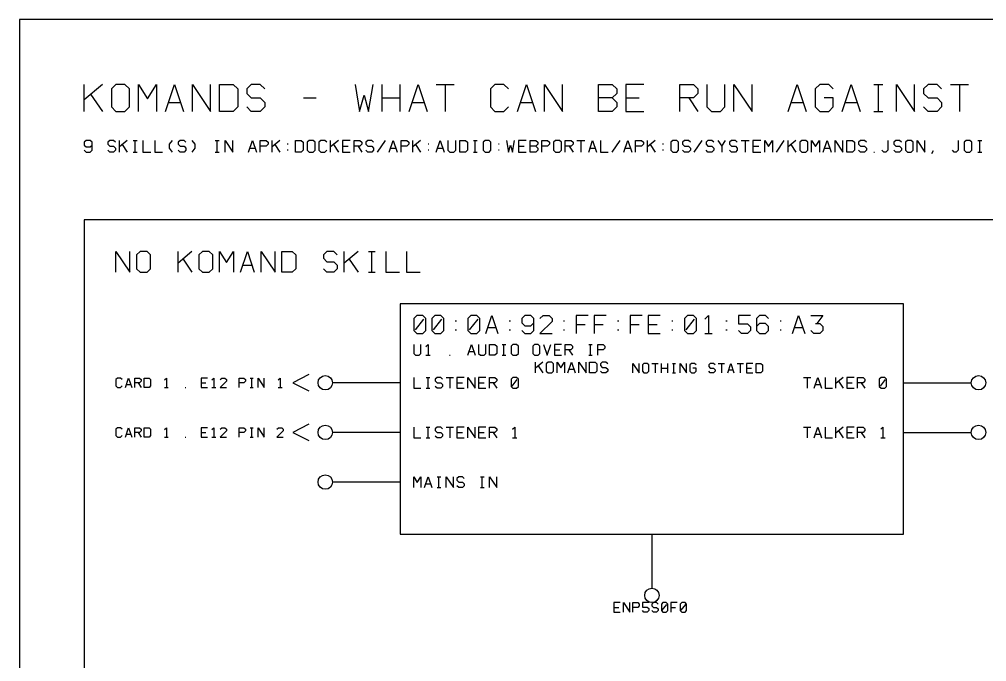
# Model space of a CAD drawing. Header units: millimetres. Extents: x 10 to 2534, y 10 to 1372.
# Drawn here: x 9.6 to 224, y 1229.3 to 1371.6 of the extents above; entities that cross this region are included whole.
import ezdxf

# ---------------------------------------------------------------- set-up
doc = ezdxf.new("R2010")
doc.units = ezdxf.units.MM
for name, color, linetype, lineweight in [('DEVICE', 7, 'CONTINUOUS', 25), ('GROUP', 6, 'CONTINUOUS', 25), ('LABEL', 8, 'CONTINUOUS', 25), ('PANE', 250, 'CONTINUOUS', 25), ('POINT', 4, 'CONTINUOUS', 25), ('PORT_BUS', 5, 'CONTINUOUS', 25), ('PORT_IN', 3, 'CONTINUOUS', 25), ('PORT_OUT', 30, 'CONTINUOUS', 25), ('PORTAL', 2, 'CONTINUOUS', 25), ('SHEET', 7, 'CONTINUOUS', 25)]:
    doc.layers.add(name, color=color, linetype=linetype, lineweight=lineweight)

msp = doc.modelspace()

# ---------------------------------------------------------------- linework, layer by layer
at = {"layer": 'DEVICE'}
msp.add_lwpolyline([(94, 1257.6), (205.6, 1257.6), (205.6, 1308.6), (94, 1308.6)], close=True, dxfattribs=at)
at = {"layer": 'GROUP'}
msp.add_lwpolyline([(24, 223.4), (1535.9, 223.4), (1535.9, 1327.2), (24, 1327.2)], close=True, dxfattribs=at)
for points in [[(31, 1315.6), (31, 1320.2), (34.066667, 1315.6), (34.066667, 1320.2)], [(36.366667, 1315.6), (37.9, 1315.6), (38.666667, 1316.366667), (38.666667, 1319.433333), (37.9, 1320.2), (36.366667, 1320.2), (35.6, 1319.433333), (35.6, 1316.366667), (36.366667, 1315.6)], [(44.8, 1315.6), (44.8, 1320.2)], [(47.866667, 1320.2), (44.8, 1317.593333)], [(50.166667, 1315.6), (51.7, 1315.6), (52.466667, 1316.366667), (52.466667, 1319.433333), (51.7, 1320.2), (50.166667, 1320.2), (49.4, 1319.433333), (49.4, 1316.366667), (50.166667, 1315.6)], [(54, 1315.6), (54, 1320.2), (55.533333, 1317.746667), (57.066667, 1320.2), (57.066667, 1315.6)], [(58.6, 1315.6), (60.133333, 1320.2), (61.666667, 1315.6)], [(63.2, 1315.6), (63.2, 1320.2), (66.266667, 1315.6), (66.266667, 1320.2)], [(67.8, 1315.6), (67.8, 1320.2), (70.1, 1320.2), (70.866667, 1319.433333), (70.866667, 1316.366667), (70.1, 1315.6), (67.8, 1315.6)], [(80.066667, 1319.433333), (79.3, 1320.2), (77.766667, 1320.2), (77, 1319.433333), (77, 1318.666667), (77.766667, 1317.9), (79.3, 1317.9), (80.066667, 1317.133333), (80.066667, 1316.366667), (79.3, 1315.6), (77.766667, 1315.6), (77, 1316.366667)], [(81.6, 1315.6), (81.6, 1320.2)], [(84.666667, 1320.2), (81.6, 1317.593333)], [(86.966667, 1320.2), (88.5, 1320.2)], [(87.733333, 1315.6), (87.733333, 1320.2)], [(90.8, 1320.2), (90.8, 1315.6), (93.866667, 1315.6)], [(95.4, 1320.2), (95.4, 1315.6), (98.466667, 1315.6)], [(45.873333, 1318.513333), (47.866667, 1315.6)], [(59.136667, 1317.133333), (61.13, 1317.133333)], [(82.673333, 1318.513333), (84.666667, 1315.6)], [(86.966667, 1315.6), (88.5, 1315.6)]]:
    msp.add_lwpolyline(points, dxfattribs=at)
at = {"layer": 'LABEL'}
for points in [[(97.666667, 1302), (99, 1302), (99.666667, 1302.666667), (99.666667, 1305.333333), (99, 1306), (97.666667, 1306), (97, 1305.333333), (97, 1302.666667), (97.666667, 1302)], [(101.666667, 1302), (103, 1302), (103.666667, 1302.666667), (103.666667, 1305.333333), (103, 1306), (101.666667, 1306), (101, 1305.333333), (101, 1302.666667), (101.666667, 1302)], [(109.666667, 1302), (111, 1302), (111.666667, 1302.666667), (111.666667, 1305.333333), (111, 1306), (109.666667, 1306), (109, 1305.333333), (109, 1302.666667), (109.666667, 1302)], [(113, 1302), (114.333333, 1306), (115.666667, 1302)], [(121, 1302.666667), (121.666667, 1302), (123, 1302), (123.666667, 1302.666667), (123.666667, 1305.333333), (123, 1306), (121.666667, 1306), (121, 1305.333333), (121, 1304.4), (121.666667, 1303.733333), (123, 1303.733333), (123.666667, 1304.4)], [(125, 1305.333333), (125.666667, 1306), (127, 1306), (127.666667, 1305.333333), (127.666667, 1304.666667), (125, 1302), (127.666667, 1302)], [(135.666667, 1306), (133, 1306), (133, 1302)], [(139.666667, 1306), (137, 1306), (137, 1302)], [(147.666667, 1306), (145, 1306), (145, 1302)], [(151.666667, 1306), (149, 1306), (149, 1302), (151.666667, 1302)], [(157.666667, 1302), (159, 1302), (159.666667, 1302.666667), (159.666667, 1305.333333), (159, 1306), (157.666667, 1306), (157, 1305.333333), (157, 1302.666667), (157.666667, 1302)], [(161.533333, 1305.2), (162.333333, 1306), (162.333333, 1302)], [(171.666667, 1306), (169, 1306), (169, 1304.133333), (171, 1304.133333), (171.666667, 1303.466667), (171.666667, 1302.666667), (171, 1302), (169.666667, 1302), (169, 1302.666667)], [(175.666667, 1305.333333), (175, 1306), (173.666667, 1306), (173, 1305.333333), (173, 1302.666667), (173.666667, 1302), (175, 1302), (175.666667, 1302.666667), (175.666667, 1303.6), (175, 1304.266667), (173.666667, 1304.266667), (173, 1303.6)], [(181, 1302), (182.333333, 1306), (183.666667, 1302)], [(185, 1306), (187.666667, 1306), (186.333333, 1304.266667)], [(97.4, 1302.8), (99.266667, 1305.2)], [(101.4, 1302.8), (103.266667, 1305.2)], [(106.2, 1304.8), (106.466667, 1304.8)], [(109.4, 1302.8), (111.266667, 1305.2)], [(118.2, 1304.8), (118.466667, 1304.8)], [(130.2, 1304.8), (130.466667, 1304.8)], [(133, 1304), (135, 1304)], [(137, 1304), (139, 1304)], [(142.2, 1304.8), (142.466667, 1304.8)], [(145, 1304), (147, 1304)], [(149, 1304), (151, 1304)], [(154.2, 1304.8), (154.466667, 1304.8)], [(157.4, 1302.8), (159.266667, 1305.2)], [(166.2, 1304.8), (166.466667, 1304.8)], [(178.2, 1304.8), (178.466667, 1304.8)], [(186.066667, 1304.266667), (187, 1304.266667), (187.666667, 1303.6), (187.666667, 1302.666667), (187, 1302), (185.666667, 1302), (185, 1302.666667)], [(106.2, 1302.8), (106.466667, 1302.8)], [(113.466667, 1303.333333), (115.2, 1303.333333)], [(118.2, 1302.8), (118.466667, 1302.8)], [(130.2, 1302.8), (130.466667, 1302.8)], [(142.2, 1302.8), (142.466667, 1302.8)], [(154.2, 1302.8), (154.466667, 1302.8)], [(161.533333, 1302), (163.133333, 1302)], [(166.2, 1302.8), (166.466667, 1302.8)], [(178.2, 1302.8), (178.466667, 1302.8)], [(181.466667, 1303.333333), (183.2, 1303.333333)], [(97, 1299.6), (97, 1297.6), (97.4, 1297.2), (98.2, 1297.2), (98.6, 1297.6), (98.6, 1299.6)], [(99.72, 1299.12), (100.2, 1299.6), (100.2, 1297.2)], [(109, 1297.2), (109.8, 1299.6), (110.6, 1297.2)], [(111.4, 1299.6), (111.4, 1297.6), (111.8, 1297.2), (112.6, 1297.2), (113, 1297.6), (113, 1299.6)], [(113.8, 1297.2), (113.8, 1299.6), (115, 1299.6), (115.4, 1299.2), (115.4, 1297.6), (115, 1297.2), (113.8, 1297.2)], [(116.6, 1299.6), (117.4, 1299.6)], [(117, 1297.2), (117, 1299.6)], [(119, 1297.2), (119.8, 1297.2), (120.2, 1297.6), (120.2, 1299.2), (119.8, 1299.6), (119, 1299.6), (118.6, 1299.2), (118.6, 1297.6), (119, 1297.2)], [(123.8, 1297.2), (124.6, 1297.2), (125, 1297.6), (125, 1299.2), (124.6, 1299.6), (123.8, 1299.6), (123.4, 1299.2), (123.4, 1297.6), (123.8, 1297.2)], [(125.8, 1299.6), (126.6, 1297.2), (127.4, 1299.6)], [(129.8, 1299.6), (128.2, 1299.6), (128.2, 1297.2), (129.8, 1297.2)], [(130.6, 1297.2), (130.6, 1299.6), (131.8, 1299.6), (132.2, 1299.2), (132.2, 1298.8), (131.8, 1298.4), (130.6, 1298.4)], [(135.8, 1299.6), (136.6, 1299.6)], [(136.2, 1297.2), (136.2, 1299.6)], [(137.8, 1297.2), (137.8, 1299.6), (139, 1299.6), (139.4, 1299.2), (139.4, 1298.8), (139, 1298.4), (137.8, 1298.4)], [(99.72, 1297.2), (100.68, 1297.2)], [(104.92, 1297.2), (105.08, 1297.2)], [(109.28, 1298), (110.32, 1298)], [(116.6, 1297.2), (117.4, 1297.2)], [(128.2, 1298.4), (129.4, 1298.4)], [(131.4, 1298.4), (132.2, 1297.2)], [(135.8, 1297.2), (136.6, 1297.2)], [(97, 1292.3), (97, 1289.9), (98.6, 1289.9)], [(99.8, 1292.3), (100.6, 1292.3)], [(100.2, 1289.9), (100.2, 1292.3)], [(103.4, 1291.9), (103, 1292.3), (102.2, 1292.3), (101.8, 1291.9), (101.8, 1291.5), (102.2, 1291.1), (103, 1291.1), (103.4, 1290.7), (103.4, 1290.3), (103, 1289.9), (102.2, 1289.9), (101.8, 1290.3)], [(104.2, 1292.3), (105.8, 1292.3)], [(105, 1292.3), (105, 1289.9)], [(108.2, 1292.3), (106.6, 1292.3), (106.6, 1289.9), (108.2, 1289.9)], [(106.6, 1291.1), (107.8, 1291.1)], [(109, 1289.9), (109, 1292.3), (110.6, 1289.9), (110.6, 1292.3)], [(113, 1292.3), (111.4, 1292.3), (111.4, 1289.9), (113, 1289.9)], [(111.4, 1291.1), (112.6, 1291.1)], [(113.8, 1289.9), (113.8, 1292.3), (115, 1292.3), (115.4, 1291.9), (115.4, 1291.5), (115, 1291.1), (113.8, 1291.1)], [(114.6, 1291.1), (115.4, 1289.9)], [(119, 1289.9), (119.8, 1289.9), (120.2, 1290.3), (120.2, 1291.9), (119.8, 1292.3), (119, 1292.3), (118.6, 1291.9), (118.6, 1290.3), (119, 1289.9)], [(118.84, 1290.38), (119.96, 1291.82)], [(183.4, 1292.3), (185, 1292.3)], [(184.2, 1292.3), (184.2, 1289.9)], [(185.8, 1289.9), (186.6, 1292.3), (187.4, 1289.9)], [(186.08, 1290.7), (187.12, 1290.7)], [(188.2, 1292.3), (188.2, 1289.9), (189.8, 1289.9)], [(190.6, 1289.9), (190.6, 1292.3)], [(192.2, 1292.3), (190.6, 1290.94)], [(191.16, 1291.42), (192.2, 1289.9)], [(194.6, 1292.3), (193, 1292.3), (193, 1289.9), (194.6, 1289.9)], [(193, 1291.1), (194.2, 1291.1)], [(195.4, 1289.9), (195.4, 1292.3), (196.6, 1292.3), (197, 1291.9), (197, 1291.5), (196.6, 1291.1), (195.4, 1291.1)], [(196.2, 1291.1), (197, 1289.9)], [(200.6, 1289.9), (201.4, 1289.9), (201.8, 1290.3), (201.8, 1291.9), (201.4, 1292.3), (200.6, 1292.3), (200.2, 1291.9), (200.2, 1290.3), (200.6, 1289.9)], [(200.44, 1290.38), (201.56, 1291.82)], [(99.8, 1289.9), (100.6, 1289.9)], [(97, 1281.3), (97, 1278.9), (98.6, 1278.9)], [(99.8, 1281.3), (100.6, 1281.3)], [(100.2, 1278.9), (100.2, 1281.3)], [(103.4, 1280.9), (103, 1281.3), (102.2, 1281.3), (101.8, 1280.9), (101.8, 1280.5), (102.2, 1280.1), (103, 1280.1), (103.4, 1279.7), (103.4, 1279.3), (103, 1278.9), (102.2, 1278.9), (101.8, 1279.3)], [(104.2, 1281.3), (105.8, 1281.3)], [(105, 1281.3), (105, 1278.9)], [(108.2, 1281.3), (106.6, 1281.3), (106.6, 1278.9), (108.2, 1278.9)], [(106.6, 1280.1), (107.8, 1280.1)], [(109, 1278.9), (109, 1281.3), (110.6, 1278.9), (110.6, 1281.3)], [(113, 1281.3), (111.4, 1281.3), (111.4, 1278.9), (113, 1278.9)], [(111.4, 1280.1), (112.6, 1280.1)], [(113.8, 1278.9), (113.8, 1281.3), (115, 1281.3), (115.4, 1280.9), (115.4, 1280.5), (115, 1280.1), (113.8, 1280.1)], [(114.6, 1280.1), (115.4, 1278.9)], [(118.92, 1280.82), (119.4, 1281.3), (119.4, 1278.9)], [(183.4, 1281.3), (185, 1281.3)], [(184.2, 1281.3), (184.2, 1278.9)], [(185.8, 1278.9), (186.6, 1281.3), (187.4, 1278.9)], [(188.2, 1281.3), (188.2, 1278.9), (189.8, 1278.9)], [(190.6, 1278.9), (190.6, 1281.3)], [(192.2, 1281.3), (190.6, 1279.94)], [(191.16, 1280.42), (192.2, 1278.9)], [(194.6, 1281.3), (193, 1281.3), (193, 1278.9), (194.6, 1278.9)], [(193, 1280.1), (194.2, 1280.1)], [(195.4, 1278.9), (195.4, 1281.3), (196.6, 1281.3), (197, 1280.9), (197, 1280.5), (196.6, 1280.1), (195.4, 1280.1)], [(196.2, 1280.1), (197, 1278.9)], [(200.52, 1280.82), (201, 1281.3), (201, 1278.9)], [(99.8, 1278.9), (100.6, 1278.9)], [(118.92, 1278.9), (119.88, 1278.9)], [(186.08, 1279.7), (187.12, 1279.7)], [(200.52, 1278.9), (201.48, 1278.9)], [(97, 1267.9), (97, 1270.3), (97.8, 1269.02), (98.6, 1270.3), (98.6, 1267.9)], [(99.4, 1267.9), (100.2, 1270.3), (101, 1267.9)], [(102.2, 1270.3), (103, 1270.3)], [(102.6, 1267.9), (102.6, 1270.3)], [(104.2, 1267.9), (104.2, 1270.3), (105.8, 1267.9), (105.8, 1270.3)], [(108.2, 1269.9), (107.8, 1270.3), (107, 1270.3), (106.6, 1269.9), (106.6, 1269.5), (107, 1269.1), (107.8, 1269.1), (108.2, 1268.7), (108.2, 1268.3), (107.8, 1267.9), (107, 1267.9), (106.6, 1268.3)], [(111.8, 1270.3), (112.6, 1270.3)], [(112.2, 1267.9), (112.2, 1270.3)], [(113.8, 1267.9), (113.8, 1270.3), (115.4, 1267.9), (115.4, 1270.3)], [(99.68, 1268.7), (100.72, 1268.7)], [(102.2, 1267.9), (103, 1267.9)], [(111.8, 1267.9), (112.6, 1267.9)], [(142.8, 1242.4), (141.4, 1242.4), (141.4, 1240.3), (142.8, 1240.3)], [(143.5, 1240.3), (143.5, 1242.4), (144.9, 1240.3), (144.9, 1242.4)], [(145.6, 1240.3), (145.6, 1242.4), (146.65, 1242.4), (147, 1242.05), (147, 1241.7), (146.65, 1241.35), (145.6, 1241.35)], [(149.1, 1242.4), (147.7, 1242.4), (147.7, 1241.42), (148.75, 1241.42), (149.1, 1241.07), (149.1, 1240.65), (148.75, 1240.3), (148.05, 1240.3), (147.7, 1240.65)], [(151.2, 1242.05), (150.85, 1242.4), (150.15, 1242.4), (149.8, 1242.05), (149.8, 1241.7), (150.15, 1241.35), (150.85, 1241.35), (151.2, 1241), (151.2, 1240.65), (150.85, 1240.3), (150.15, 1240.3), (149.8, 1240.65)], [(152.25, 1240.3), (152.95, 1240.3), (153.3, 1240.65), (153.3, 1242.05), (152.95, 1242.4), (152.25, 1242.4), (151.9, 1242.05), (151.9, 1240.65), (152.25, 1240.3)], [(152.11, 1240.72), (153.09, 1241.98)], [(155.4, 1242.4), (154, 1242.4), (154, 1240.3)], [(156.45, 1240.3), (157.15, 1240.3), (157.5, 1240.65), (157.5, 1242.05), (157.15, 1242.4), (156.45, 1242.4), (156.1, 1242.05), (156.1, 1240.65), (156.45, 1240.3)], [(156.31, 1240.72), (157.29, 1241.98)], [(141.4, 1241.35), (142.45, 1241.35)], [(154, 1241.35), (155.05, 1241.35)]]:
    msp.add_lwpolyline(points, dxfattribs=at)
at = {"layer": 'PANE'}
for points in [[(124, 1293.3), (124, 1295.7)], [(125.6, 1295.7), (124, 1294.34)], [(126.8, 1293.3), (127.6, 1293.3), (128, 1293.7), (128, 1295.3), (127.6, 1295.7), (126.8, 1295.7), (126.4, 1295.3), (126.4, 1293.7), (126.8, 1293.3)], [(128.8, 1293.3), (128.8, 1295.7), (129.6, 1294.42), (130.4, 1295.7), (130.4, 1293.3)], [(131.2, 1293.3), (132, 1295.7), (132.8, 1293.3)], [(133.6, 1293.3), (133.6, 1295.7), (135.2, 1293.3), (135.2, 1295.7)], [(136, 1293.3), (136, 1295.7), (137.2, 1295.7), (137.6, 1295.3), (137.6, 1293.7), (137.2, 1293.3), (136, 1293.3)], [(140, 1295.3), (139.6, 1295.7), (138.8, 1295.7), (138.4, 1295.3), (138.4, 1294.9), (138.8, 1294.5), (139.6, 1294.5), (140, 1294.1), (140, 1293.7), (139.6, 1293.3), (138.8, 1293.3), (138.4, 1293.7)], [(145.6, 1293.3), (145.6, 1295.4), (147, 1293.3), (147, 1295.4)], [(148.05, 1293.3), (148.75, 1293.3), (149.1, 1293.65), (149.1, 1295.05), (148.75, 1295.4), (148.05, 1295.4), (147.7, 1295.05), (147.7, 1293.65), (148.05, 1293.3)], [(149.8, 1295.4), (151.2, 1295.4)], [(150.5, 1295.4), (150.5, 1293.3)], [(151.9, 1293.3), (151.9, 1295.4)], [(153.3, 1293.3), (153.3, 1295.4)], [(154.35, 1295.4), (155.05, 1295.4)], [(154.7, 1293.3), (154.7, 1295.4)], [(156.1, 1293.3), (156.1, 1295.4), (157.5, 1293.3), (157.5, 1295.4)], [(159.6, 1295.05), (159.25, 1295.4), (158.55, 1295.4), (158.2, 1295.05), (158.2, 1293.65), (158.55, 1293.3), (159.25, 1293.3), (159.6, 1293.65), (159.6, 1294.35), (158.9, 1294.35)], [(163.8, 1295.05), (163.45, 1295.4), (162.75, 1295.4), (162.4, 1295.05), (162.4, 1294.7), (162.75, 1294.35), (163.45, 1294.35), (163.8, 1294), (163.8, 1293.65), (163.45, 1293.3), (162.75, 1293.3), (162.4, 1293.65)], [(164.5, 1295.4), (165.9, 1295.4)], [(165.2, 1295.4), (165.2, 1293.3)], [(166.6, 1293.3), (167.3, 1295.4), (168, 1293.3)], [(168.7, 1295.4), (170.1, 1295.4)], [(169.4, 1295.4), (169.4, 1293.3)], [(172.2, 1295.4), (170.8, 1295.4), (170.8, 1293.3), (172.2, 1293.3)], [(172.9, 1293.3), (172.9, 1295.4), (173.95, 1295.4), (174.3, 1295.05), (174.3, 1293.65), (173.95, 1293.3), (172.9, 1293.3)], [(124.56, 1294.82), (125.6, 1293.3)], [(131.48, 1294.1), (132.52, 1294.1)], [(151.9, 1294.35), (153.3, 1294.35)], [(154.35, 1293.3), (155.05, 1293.3)], [(166.845, 1294), (167.755, 1294)], [(170.8, 1294.35), (171.85, 1294.35)]]:
    msp.add_lwpolyline(points, dxfattribs=at)
at = {"layer": 'POINT'}
for centre in [(77.4, 1291.1), (222.2, 1291.1), (77.4, 1280.1), (222.2, 1280.1), (77.4, 1269.1), (149.8, 1244)]:
    msp.add_circle(centre, 1.6, dxfattribs=at)
at = {"layer": 'PORT_BUS'}
msp.add_line((149.8, 1257.6), (149.8, 1245.6), dxfattribs=at)
at = {"layer": 'PORT_IN'}
for p, q in [((94, 1291.1), (79, 1291.1)), ((94, 1280.1), (79, 1280.1)), ((94, 1269.1), (79, 1269.1))]:
    msp.add_line(p, q, dxfattribs=at)
at = {"layer": 'PORT_OUT'}
for p, q in [((205.6, 1291.1), (220.6, 1291.1)), ((205.6, 1280.1), (220.6, 1280.1))]:
    msp.add_line(p, q, dxfattribs=at)
at = {"layer": 'PORTAL'}
for points in [[(73.8, 1292.9), (70.2, 1291.1), (73.8, 1289.3)], [(32.4, 1291.8), (32.05, 1292.15), (31.35, 1292.15), (31, 1291.8), (31, 1290.4), (31.35, 1290.05), (32.05, 1290.05), (32.4, 1290.4)], [(33.1, 1290.05), (33.8, 1292.15), (34.5, 1290.05)], [(33.345, 1290.75), (34.255, 1290.75)], [(35.2, 1290.05), (35.2, 1292.15), (36.25, 1292.15), (36.6, 1291.8), (36.6, 1291.45), (36.25, 1291.1), (35.2, 1291.1)], [(35.9, 1291.1), (36.6, 1290.05)], [(37.3, 1290.05), (37.3, 1292.15), (38.35, 1292.15), (38.7, 1291.8), (38.7, 1290.4), (38.35, 1290.05), (37.3, 1290.05)], [(41.78, 1291.73), (42.2, 1292.15), (42.2, 1290.05)], [(51.3, 1292.15), (49.9, 1292.15), (49.9, 1290.05), (51.3, 1290.05)], [(49.9, 1291.1), (50.95, 1291.1)], [(52.28, 1291.73), (52.7, 1292.15), (52.7, 1290.05)], [(54.1, 1291.8), (54.45, 1292.15), (55.15, 1292.15), (55.5, 1291.8), (55.5, 1291.45), (54.1, 1290.05), (55.5, 1290.05)], [(58.3, 1290.05), (58.3, 1292.15), (59.35, 1292.15), (59.7, 1291.8), (59.7, 1291.45), (59.35, 1291.1), (58.3, 1291.1)], [(60.75, 1292.15), (61.45, 1292.15)], [(61.1, 1290.05), (61.1, 1292.15)], [(62.5, 1290.05), (62.5, 1292.15), (63.9, 1290.05), (63.9, 1292.15)], [(66.98, 1291.73), (67.4, 1292.15), (67.4, 1290.05)], [(41.78, 1290.05), (42.62, 1290.05)], [(46.33, 1290.05), (46.47, 1290.05)], [(52.28, 1290.05), (53.12, 1290.05)], [(60.75, 1290.05), (61.45, 1290.05)], [(66.98, 1290.05), (67.82, 1290.05)], [(32.4, 1280.8), (32.05, 1281.15), (31.35, 1281.15), (31, 1280.8), (31, 1279.4), (31.35, 1279.05), (32.05, 1279.05), (32.4, 1279.4)], [(33.1, 1279.05), (33.8, 1281.15), (34.5, 1279.05)], [(35.2, 1279.05), (35.2, 1281.15), (36.25, 1281.15), (36.6, 1280.8), (36.6, 1280.45), (36.25, 1280.1), (35.2, 1280.1)], [(35.9, 1280.1), (36.6, 1279.05)], [(37.3, 1279.05), (37.3, 1281.15), (38.35, 1281.15), (38.7, 1280.8), (38.7, 1279.4), (38.35, 1279.05), (37.3, 1279.05)], [(41.78, 1280.73), (42.2, 1281.15), (42.2, 1279.05)], [(51.3, 1281.15), (49.9, 1281.15), (49.9, 1279.05), (51.3, 1279.05)], [(49.9, 1280.1), (50.95, 1280.1)], [(52.28, 1280.73), (52.7, 1281.15), (52.7, 1279.05)], [(54.1, 1280.8), (54.45, 1281.15), (55.15, 1281.15), (55.5, 1280.8), (55.5, 1280.45), (54.1, 1279.05), (55.5, 1279.05)], [(58.3, 1279.05), (58.3, 1281.15), (59.35, 1281.15), (59.7, 1280.8), (59.7, 1280.45), (59.35, 1280.1), (58.3, 1280.1)], [(60.75, 1281.15), (61.45, 1281.15)], [(61.1, 1279.05), (61.1, 1281.15)], [(62.5, 1279.05), (62.5, 1281.15), (63.9, 1279.05), (63.9, 1281.15)], [(66.7, 1280.8), (67.05, 1281.15), (67.75, 1281.15), (68.1, 1280.8), (68.1, 1280.45), (66.7, 1279.05), (68.1, 1279.05)], [(73.8, 1281.9), (70.2, 1280.1), (73.8, 1278.3)], [(33.345, 1279.75), (34.255, 1279.75)], [(41.78, 1279.05), (42.62, 1279.05)], [(46.33, 1279.05), (46.47, 1279.05)], [(52.28, 1279.05), (53.12, 1279.05)], [(60.75, 1279.05), (61.45, 1279.05)]]:
    msp.add_lwpolyline(points, dxfattribs=at)
at = {"layer": 'SHEET'}
msp.add_lwpolyline([(9.6, 9.6), (2534.5, 9.6), (2534.5, 1371.6), (9.6, 1371.6)], close=True, dxfattribs=at)
for points in [[(24, 1351.2), (24, 1357.2)], [(28, 1357.2), (24, 1353.8)], [(31, 1351.2), (33, 1351.2), (34, 1352.2), (34, 1356.2), (33, 1357.2), (31, 1357.2), (30, 1356.2), (30, 1352.2), (31, 1351.2)], [(36, 1351.2), (36, 1357.2), (38, 1354), (40, 1357.2), (40, 1351.2)], [(42, 1351.2), (44, 1357.2), (46, 1351.2)], [(48, 1351.2), (48, 1357.2), (52, 1351.2), (52, 1357.2)], [(54, 1351.2), (54, 1357.2), (57, 1357.2), (58, 1356.2), (58, 1352.2), (57, 1351.2), (54, 1351.2)], [(64, 1356.2), (63, 1357.2), (61, 1357.2), (60, 1356.2), (60, 1355.2), (61, 1354.2), (63, 1354.2), (64, 1353.2), (64, 1352.2), (63, 1351.2), (61, 1351.2), (60, 1352.2)], [(84, 1357.2), (85, 1351.2), (86, 1354.8), (87, 1351.2), (88, 1357.2)], [(90, 1351.2), (90, 1357.2)], [(94, 1351.2), (94, 1357.2)], [(96, 1351.2), (98, 1357.2), (100, 1351.2)], [(102, 1357.2), (106, 1357.2)], [(104, 1357.2), (104, 1351.2)], [(118, 1356.2), (117, 1357.2), (115, 1357.2), (114, 1356.2), (114, 1352.2), (115, 1351.2), (117, 1351.2), (118, 1352.2)], [(120, 1351.2), (122, 1357.2), (124, 1351.2)], [(126, 1351.2), (126, 1357.2), (130, 1351.2), (130, 1357.2)], [(138, 1351.2), (138, 1357.2), (141, 1357.2), (142, 1356.2), (142, 1355.2), (141, 1354.2), (138, 1354.2)], [(148, 1357.2), (144, 1357.2), (144, 1351.2), (148, 1351.2)], [(156, 1351.2), (156, 1357.2), (159, 1357.2), (160, 1356.2), (160, 1355.2), (159, 1354.2), (156, 1354.2)], [(162, 1357.2), (162, 1352.2), (163, 1351.2), (165, 1351.2), (166, 1352.2), (166, 1357.2)], [(168, 1351.2), (168, 1357.2), (172, 1351.2), (172, 1357.2)], [(180, 1351.2), (182, 1357.2), (184, 1351.2)], [(190, 1356.2), (189, 1357.2), (187, 1357.2), (186, 1356.2), (186, 1352.2), (187, 1351.2), (189, 1351.2), (190, 1352.2), (190, 1354.2), (188, 1354.2)], [(192, 1351.2), (194, 1357.2), (196, 1351.2)], [(199, 1357.2), (201, 1357.2)], [(200, 1351.2), (200, 1357.2)], [(204, 1351.2), (204, 1357.2), (208, 1351.2), (208, 1357.2)], [(214, 1356.2), (213, 1357.2), (211, 1357.2), (210, 1356.2), (210, 1355.2), (211, 1354.2), (213, 1354.2), (214, 1353.2), (214, 1352.2), (213, 1351.2), (211, 1351.2), (210, 1352.2)], [(216, 1357.2), (220, 1357.2)], [(218, 1357.2), (218, 1351.2)], [(25.4, 1355), (28, 1351.2)], [(42.7, 1353.2), (45.3, 1353.2)], [(72.6, 1354.2), (75.4, 1354.2)], [(90, 1354.2), (94, 1354.2)], [(96.7, 1353.2), (99.3, 1353.2)], [(120.7, 1353.2), (123.3, 1353.2)], [(141, 1354.2), (142, 1353.2), (142, 1352.2), (141, 1351.2), (138, 1351.2)], [(144, 1354.2), (147, 1354.2)], [(158, 1354.2), (160, 1351.2)], [(180.7, 1353.2), (183.3, 1353.2)], [(192.7, 1353.2), (195.3, 1353.2)], [(199, 1351.2), (201, 1351.2)], [(24, 1342.633333), (24.433333, 1342.2), (25.3, 1342.2), (25.733333, 1342.633333), (25.733333, 1344.366667), (25.3, 1344.8), (24.433333, 1344.8), (24, 1344.366667), (24, 1343.76), (24.433333, 1343.326667), (25.3, 1343.326667), (25.733333, 1343.76)], [(30.933333, 1344.366667), (30.5, 1344.8), (29.633333, 1344.8), (29.2, 1344.366667), (29.2, 1343.933333), (29.633333, 1343.5), (30.5, 1343.5), (30.933333, 1343.066667), (30.933333, 1342.633333), (30.5, 1342.2), (29.633333, 1342.2), (29.2, 1342.633333)], [(31.8, 1342.2), (31.8, 1344.8)], [(33.533333, 1344.8), (31.8, 1343.326667)], [(34.833333, 1344.8), (35.7, 1344.8)], [(35.266667, 1342.2), (35.266667, 1344.8)], [(37, 1344.8), (37, 1342.2), (38.733333, 1342.2)], [(39.6, 1344.8), (39.6, 1342.2), (41.333333, 1342.2)], [(43.5, 1344.8), (42.806667, 1343.933333), (42.806667, 1343.066667), (43.5, 1342.2)], [(46.533333, 1344.366667), (46.1, 1344.8), (45.233333, 1344.8), (44.8, 1344.366667), (44.8, 1343.933333), (45.233333, 1343.5), (46.1, 1343.5), (46.533333, 1343.066667), (46.533333, 1342.633333), (46.1, 1342.2), (45.233333, 1342.2), (44.8, 1342.633333)], [(47.833333, 1344.8), (48.526667, 1343.933333), (48.526667, 1343.066667), (47.833333, 1342.2)], [(53.033333, 1344.8), (53.9, 1344.8)], [(53.466667, 1342.2), (53.466667, 1344.8)], [(55.2, 1342.2), (55.2, 1344.8), (56.933333, 1342.2), (56.933333, 1344.8)], [(60.4, 1342.2), (61.266667, 1344.8), (62.133333, 1342.2)], [(63, 1342.2), (63, 1344.8), (64.3, 1344.8), (64.733333, 1344.366667), (64.733333, 1343.933333), (64.3, 1343.5), (63, 1343.5)], [(65.6, 1342.2), (65.6, 1344.8)], [(67.333333, 1344.8), (65.6, 1343.326667)], [(70.8, 1342.2), (70.8, 1344.8), (72.1, 1344.8), (72.533333, 1344.366667), (72.533333, 1342.633333), (72.1, 1342.2), (70.8, 1342.2)], [(73.833333, 1342.2), (74.7, 1342.2), (75.133333, 1342.633333), (75.133333, 1344.366667), (74.7, 1344.8), (73.833333, 1344.8), (73.4, 1344.366667), (73.4, 1342.633333), (73.833333, 1342.2)], [(77.733333, 1344.366667), (77.3, 1344.8), (76.433333, 1344.8), (76, 1344.366667), (76, 1342.633333), (76.433333, 1342.2), (77.3, 1342.2), (77.733333, 1342.633333)], [(78.6, 1342.2), (78.6, 1344.8)], [(80.333333, 1344.8), (78.6, 1343.326667)], [(82.933333, 1344.8), (81.2, 1344.8), (81.2, 1342.2), (82.933333, 1342.2)], [(83.8, 1342.2), (83.8, 1344.8), (85.1, 1344.8), (85.533333, 1344.366667), (85.533333, 1343.933333), (85.1, 1343.5), (83.8, 1343.5)], [(88.133333, 1344.366667), (87.7, 1344.8), (86.833333, 1344.8), (86.4, 1344.366667), (86.4, 1343.933333), (86.833333, 1343.5), (87.7, 1343.5), (88.133333, 1343.066667), (88.133333, 1342.633333), (87.7, 1342.2), (86.833333, 1342.2), (86.4, 1342.633333)], [(89, 1342.2), (90.733333, 1344.8)], [(91.6, 1342.2), (92.466667, 1344.8), (93.333333, 1342.2)], [(94.2, 1342.2), (94.2, 1344.8), (95.5, 1344.8), (95.933333, 1344.366667), (95.933333, 1343.933333), (95.5, 1343.5), (94.2, 1343.5)], [(96.8, 1342.2), (96.8, 1344.8)], [(98.533333, 1344.8), (96.8, 1343.326667)], [(102, 1342.2), (102.866667, 1344.8), (103.733333, 1342.2)], [(104.6, 1344.8), (104.6, 1342.633333), (105.033333, 1342.2), (105.9, 1342.2), (106.333333, 1342.633333), (106.333333, 1344.8)], [(107.2, 1342.2), (107.2, 1344.8), (108.5, 1344.8), (108.933333, 1344.366667), (108.933333, 1342.633333), (108.5, 1342.2), (107.2, 1342.2)], [(110.233333, 1344.8), (111.1, 1344.8)], [(110.666667, 1342.2), (110.666667, 1344.8)], [(112.833333, 1342.2), (113.7, 1342.2), (114.133333, 1342.633333), (114.133333, 1344.366667), (113.7, 1344.8), (112.833333, 1344.8), (112.4, 1344.366667), (112.4, 1342.633333), (112.833333, 1342.2)], [(117.6, 1344.8), (118.033333, 1342.2), (118.466667, 1343.76), (118.9, 1342.2), (119.333333, 1344.8)], [(121.933333, 1344.8), (120.2, 1344.8), (120.2, 1342.2), (121.933333, 1342.2)], [(122.8, 1342.2), (122.8, 1344.8), (124.1, 1344.8), (124.533333, 1344.366667), (124.533333, 1343.933333), (124.1, 1343.5), (122.8, 1343.5)], [(125.4, 1342.2), (125.4, 1344.8), (126.7, 1344.8), (127.133333, 1344.366667), (127.133333, 1343.933333), (126.7, 1343.5), (125.4, 1343.5)], [(128.433333, 1342.2), (129.3, 1342.2), (129.733333, 1342.633333), (129.733333, 1344.366667), (129.3, 1344.8), (128.433333, 1344.8), (128, 1344.366667), (128, 1342.633333), (128.433333, 1342.2)], [(130.6, 1342.2), (130.6, 1344.8), (131.9, 1344.8), (132.333333, 1344.366667), (132.333333, 1343.933333), (131.9, 1343.5), (130.6, 1343.5)], [(133.2, 1344.8), (134.933333, 1344.8)], [(134.066667, 1344.8), (134.066667, 1342.2)], [(135.8, 1342.2), (136.666667, 1344.8), (137.533333, 1342.2)], [(138.4, 1344.8), (138.4, 1342.2), (140.133333, 1342.2)], [(141, 1342.2), (142.733333, 1344.8)], [(143.6, 1342.2), (144.466667, 1344.8), (145.333333, 1342.2)], [(146.2, 1342.2), (146.2, 1344.8), (147.5, 1344.8), (147.933333, 1344.366667), (147.933333, 1343.933333), (147.5, 1343.5), (146.2, 1343.5)], [(148.8, 1342.2), (148.8, 1344.8)], [(150.533333, 1344.8), (148.8, 1343.326667)], [(154.433333, 1342.2), (155.3, 1342.2), (155.733333, 1342.633333), (155.733333, 1344.366667), (155.3, 1344.8), (154.433333, 1344.8), (154, 1344.366667), (154, 1342.633333), (154.433333, 1342.2)], [(158.333333, 1344.366667), (157.9, 1344.8), (157.033333, 1344.8), (156.6, 1344.366667), (156.6, 1343.933333), (157.033333, 1343.5), (157.9, 1343.5), (158.333333, 1343.066667), (158.333333, 1342.633333), (157.9, 1342.2), (157.033333, 1342.2), (156.6, 1342.633333)], [(159.2, 1342.2), (160.933333, 1344.8)], [(163.533333, 1344.366667), (163.1, 1344.8), (162.233333, 1344.8), (161.8, 1344.366667), (161.8, 1343.933333), (162.233333, 1343.5), (163.1, 1343.5), (163.533333, 1343.066667), (163.533333, 1342.633333), (163.1, 1342.2), (162.233333, 1342.2), (161.8, 1342.633333)], [(164.4, 1344.8), (165.266667, 1343.5), (166.133333, 1344.8)], [(168.733333, 1344.366667), (168.3, 1344.8), (167.433333, 1344.8), (167, 1344.366667), (167, 1343.933333), (167.433333, 1343.5), (168.3, 1343.5), (168.733333, 1343.066667), (168.733333, 1342.633333), (168.3, 1342.2), (167.433333, 1342.2), (167, 1342.633333)], [(169.6, 1344.8), (171.333333, 1344.8)], [(170.466667, 1344.8), (170.466667, 1342.2)], [(173.933333, 1344.8), (172.2, 1344.8), (172.2, 1342.2), (173.933333, 1342.2)], [(174.8, 1342.2), (174.8, 1344.8), (175.666667, 1343.413333), (176.533333, 1344.8), (176.533333, 1342.2)], [(177.4, 1342.2), (179.133333, 1344.8)], [(180, 1342.2), (180, 1344.8)], [(181.733333, 1344.8), (180, 1343.326667)], [(183.033333, 1342.2), (183.9, 1342.2), (184.333333, 1342.633333), (184.333333, 1344.366667), (183.9, 1344.8), (183.033333, 1344.8), (182.6, 1344.366667), (182.6, 1342.633333), (183.033333, 1342.2)], [(185.2, 1342.2), (185.2, 1344.8), (186.066667, 1343.413333), (186.933333, 1344.8), (186.933333, 1342.2)], [(187.8, 1342.2), (188.666667, 1344.8), (189.533333, 1342.2)], [(190.4, 1342.2), (190.4, 1344.8), (192.133333, 1342.2), (192.133333, 1344.8)], [(193, 1342.2), (193, 1344.8), (194.3, 1344.8), (194.733333, 1344.366667), (194.733333, 1342.633333), (194.3, 1342.2), (193, 1342.2)], [(197.333333, 1344.366667), (196.9, 1344.8), (196.033333, 1344.8), (195.6, 1344.366667), (195.6, 1343.933333), (196.033333, 1343.5), (196.9, 1343.5), (197.333333, 1343.066667), (197.333333, 1342.633333), (196.9, 1342.2), (196.033333, 1342.2), (195.6, 1342.633333)], [(202.1, 1344.8), (202.1, 1342.633333), (201.666667, 1342.2), (201.233333, 1342.2), (200.8, 1342.633333)], [(205.133333, 1344.366667), (204.7, 1344.8), (203.833333, 1344.8), (203.4, 1344.366667), (203.4, 1343.933333), (203.833333, 1343.5), (204.7, 1343.5), (205.133333, 1343.066667), (205.133333, 1342.633333), (204.7, 1342.2), (203.833333, 1342.2), (203.4, 1342.633333)], [(206.433333, 1342.2), (207.3, 1342.2), (207.733333, 1342.633333), (207.733333, 1344.366667), (207.3, 1344.8), (206.433333, 1344.8), (206, 1344.366667), (206, 1342.633333), (206.433333, 1342.2)], [(208.6, 1342.2), (208.6, 1344.8), (210.333333, 1342.2), (210.333333, 1344.8)], [(217.7, 1344.8), (217.7, 1342.633333), (217.266667, 1342.2), (216.833333, 1342.2), (216.4, 1342.633333)], [(219.433333, 1342.2), (220.3, 1342.2), (220.733333, 1342.633333), (220.733333, 1344.366667), (220.3, 1344.8), (219.433333, 1344.8), (219, 1344.366667), (219, 1342.633333), (219.433333, 1342.2)], [(222.033333, 1344.8), (222.9, 1344.8)], [(222.466667, 1342.2), (222.466667, 1344.8)], [(32.406667, 1343.846667), (33.533333, 1342.2)], [(34.833333, 1342.2), (35.7, 1342.2)], [(53.033333, 1342.2), (53.9, 1342.2)], [(60.703333, 1343.066667), (61.83, 1343.066667)], [(66.206667, 1343.846667), (67.333333, 1342.2)], [(68.98, 1344.02), (69.153333, 1344.02)], [(68.98, 1342.72), (69.153333, 1342.72)], [(79.206667, 1343.846667), (80.333333, 1342.2)], [(81.2, 1343.5), (82.5, 1343.5)], [(84.666667, 1343.5), (85.533333, 1342.2)], [(91.903333, 1343.066667), (93.03, 1343.066667)], [(97.406667, 1343.846667), (98.533333, 1342.2)], [(100.18, 1344.02), (100.353333, 1344.02)], [(100.18, 1342.72), (100.353333, 1342.72)], [(102.303333, 1343.066667), (103.43, 1343.066667)], [(110.233333, 1342.2), (111.1, 1342.2)], [(115.78, 1344.02), (115.953333, 1344.02)], [(115.78, 1342.72), (115.953333, 1342.72)], [(120.2, 1343.5), (121.5, 1343.5)], [(124.1, 1343.5), (124.533333, 1343.066667), (124.533333, 1342.633333), (124.1, 1342.2), (122.8, 1342.2)], [(131.466667, 1343.5), (132.333333, 1342.2)], [(136.103333, 1343.066667), (137.23, 1343.066667)], [(143.903333, 1343.066667), (145.03, 1343.066667)], [(149.406667, 1343.846667), (150.533333, 1342.2)], [(152.18, 1344.02), (152.353333, 1344.02)], [(152.18, 1342.72), (152.353333, 1342.72)], [(165.266667, 1343.5), (165.266667, 1342.2)], [(172.2, 1343.5), (173.5, 1343.5)], [(180.606667, 1343.846667), (181.733333, 1342.2)], [(188.103333, 1343.066667), (189.23, 1343.066667)], [(198.98, 1342.2), (199.153333, 1342.2)], [(212.153333, 1342.46), (211.806667, 1341.81)], [(222.033333, 1342.2), (222.9, 1342.2)]]:
    msp.add_lwpolyline(points, dxfattribs=at)

doc.saveas('drawing.dxf')
